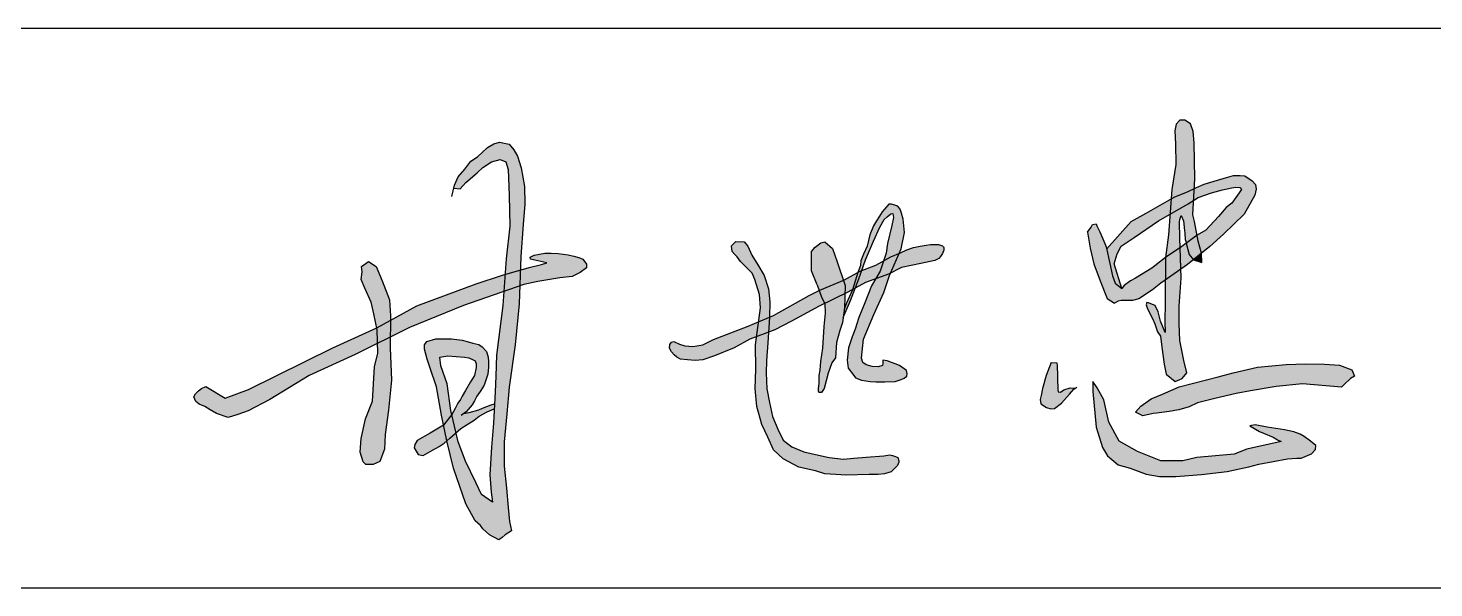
# Model space of a CAD drawing. Header units: millimetres. Extents: x 866309 to 879639, y 39442 to 44891.
# Drawn here: x 875776.8 to 875793.12, y 39494.63 to 39501.13 of the extents above; entities that cross this region are included whole.
import ezdxf

# ---------------------------------------------------------------- set-up
doc = ezdxf.new("R2010")
doc.units = ezdxf.units.MM
doc.header["$LTSCALE"] = 1000
doc.header["$MEASUREMENT"] = 0
doc.layers.add('HATCH', color=8, linetype='Continuous')

msp = doc.modelspace()

# ---------------------------------------------------------------- hatches: boundary and pattern name
at = {"layer": 'HATCH'}
for points in [[(875790.339, 39499.795), (875790.328, 39499.925), (875790.297, 39500.016), (875790.233, 39500.058), (875790.174, 39500.058), (875790.132, 39500.013), (875790.114, 39499.936), (875790.121, 39499.785), (875790.128, 39499.543), (875790.079, 39499.252), (875790.071, 39499.141), (875790.117, 39499.168), (875790.262, 39499.227), (875790.34, 39499.264), (875790.346, 39499.381)], [(875782.547, 39498.846), (875782.568, 39499.081), (875782.565, 39499.287), (875782.525, 39499.506), (875782.482, 39499.642), (875782.442, 39499.712), (875782.386, 39499.781), (875782.274, 39499.803), (875782.21, 39499.784), (875782.135, 39499.739), (875782.02, 39499.632), (875781.943, 39499.581), (875781.871, 39499.488), (875781.796, 39499.399), (875781.753, 39499.303), (875781.745, 39499.268), (875781.818, 39499.261), (875781.882, 39499.335), (875782.014, 39499.446), (875782.081, 39499.507), (875782.183, 39499.574), (875782.28, 39499.601), (875782.348, 39499.574), (875782.375, 39499.487), (875782.388, 39499.187), (875782.395, 39498.826), (875782.351, 39498.448), (875782.339, 39498.267), (875782.517, 39498.318), (875782.523, 39498.477)], [(875790.34, 39499.264), (875790.262, 39499.227), (875790.117, 39499.168), (875790.071, 39499.141), (875790.058, 39498.965), (875790.27, 39499.087), (875790.333, 39499.128)], [(875791.053, 39499.312), (875791.014, 39499.354), (875790.926, 39499.412), (875790.874, 39499.417), (875790.797, 39499.415), (875790.716, 39499.392), (875790.57, 39499.349), (875790.456, 39499.316), (875790.367, 39499.277), (875790.34, 39499.264), (875790.333, 39499.128), (875790.386, 39499.162), (875790.542, 39499.215), (875790.668, 39499.249), (875790.776, 39499.271), (875790.822, 39499.28), (875790.871, 39499.278), (875790.888, 39499.253), (875790.777, 39499.094), (875790.71, 39499.043), (875790.623, 39498.94), (875790.474, 39498.782), (875790.374, 39498.722), (875790.388, 39498.652), (875790.426, 39498.514), (875790.521, 39498.591), (875790.679, 39498.736), (875790.92, 39498.965), (875791.043, 39499.188), (875791.06, 39499.258)], [(875789.643, 39498.695), (875789.927, 39498.889), (875790.058, 39498.965), (875790.071, 39499.141), (875790.028, 39499.116), (875789.782, 39498.977), (875789.607, 39498.88), (875789.323, 39498.561), (875789.362, 39498.392), (875789.39, 39498.251), (875789.424, 39498.165), (875789.501, 39498.105), (875789.412, 39498.389), (875789.446, 39498.505), (875789.491, 39498.594)], [(875790.333, 39499.128), (875790.27, 39499.087), (875790.058, 39498.965), (875790.041, 39498.725), (875790.005, 39498.462), (875790.178, 39498.579), (875790.175, 39498.691), (875790.17, 39498.873), (875790.172, 39498.906), (875790.187, 39498.953), (875790.215, 39498.888), (875790.228, 39498.777), (875790.23, 39498.747), (875790.236, 39498.674), (875790.252, 39498.632), (875790.374, 39498.722), (875790.342, 39498.883), (875790.325, 39498.96)], [(875786.617, 39498.653), (875786.69, 39498.814), (875786.739, 39498.904), (875786.775, 39498.935), (875786.816, 39498.971), (875786.841, 39498.975), (875786.849, 39498.927), (875786.831, 39498.834), (875786.778, 39498.627), (875786.765, 39498.512), (875786.735, 39498.424), (875786.749, 39498.432), (875786.819, 39498.472), (875786.916, 39498.513), (875786.939, 39498.566), (875786.977, 39498.752), (875786.961, 39498.907), (875786.942, 39498.979), (875786.925, 39499.024), (875786.907, 39499.049), (875786.887, 39499.064), (875786.825, 39499.081), (875786.795, 39499.081), (875786.718, 39498.993), (875786.686, 39498.944), (875786.653, 39498.891), (875786.615, 39498.833), (875786.573, 39498.726), (875786.544, 39498.597), (875786.501, 39498.502), (875786.471, 39498.426), (875786.466, 39498.369), (875786.434, 39498.29), (875786.462, 39498.305), (875786.481, 39498.312), (875786.524, 39498.435)], [(875789.317, 39498.589), (875789.301, 39498.628), (875789.246, 39498.763), (875789.21, 39498.833), (875789.202, 39498.856), (875789.159, 39498.848), (875789.143, 39498.817), (875789.101, 39498.759), (875789.133, 39498.572), (875789.176, 39498.39), (875789.248, 39498.191), (875789.329, 39497.989), (875789.415, 39497.932), (875789.458, 39497.957), (875789.494, 39497.963), (875789.519, 39497.964), (875789.57, 39497.964), (875789.624, 39497.966), (875789.696, 39497.985), (875789.857, 39498.09), (875789.951, 39498.167), (875790.004, 39498.204), (875790.005, 39498.462), (875789.847, 39498.34), (875789.728, 39498.265), (875789.658, 39498.222), (875789.602, 39498.191), (875789.527, 39498.138), (875789.501, 39498.105), (875789.424, 39498.165), (875789.39, 39498.251), (875789.362, 39498.392)], [(875785.399, 39498.098), (875785.348, 39498.256), (875785.274, 39498.377), (875785.204, 39498.492), (875785.157, 39498.596), (875785.114, 39498.645), (875785.019, 39498.649), (875784.966, 39498.6), (875784.976, 39498.534), (875785.006, 39498.5), (875785.034, 39498.47), (875785.071, 39498.417), (875785.141, 39498.346), (875785.207, 39498.283), (875785.238, 39498.209), (875785.292, 39498.032), (875785.305, 39497.88), (875785.285, 39497.736), (875785.282, 39497.716), (875785.41, 39497.771), (875785.414, 39497.95)], [(875786.194, 39498.412), (875786.142, 39498.568), (875786.05, 39498.644), (875786.006, 39498.632), (875785.941, 39498.584), (875785.897, 39498.532), (875785.897, 39498.448), (875785.897, 39498.308), (875785.961, 39498.147), (875785.985, 39498.08), (875785.995, 39498.085), (875786.265, 39498.2)], [(875787.327, 39498.427), (875787.374, 39498.452), (875787.396, 39498.474), (875787.418, 39498.509), (875787.433, 39498.547), (875787.432, 39498.575), (875787.429, 39498.586), (875787.419, 39498.6), (875787.372, 39498.615), (875787.279, 39498.615), (875787.229, 39498.608), (875787.159, 39498.595), (875787.082, 39498.578), (875787.005, 39498.552), (875786.929, 39498.518), (875786.916, 39498.513), (875786.813, 39498.281), (875786.941, 39498.349), (875787.168, 39498.393)], [(875790.283, 39498.497), (875790.25, 39498.613), (875790.252, 39498.632), (875790.196, 39498.591), (875790.178, 39498.579), (875790.186, 39498.328), (875790.263, 39498.382), (875790.332, 39498.437)], [(875790.388, 39498.652), (875790.374, 39498.722), (875790.374, 39498.722), (875790.252, 39498.632), (875790.25, 39498.613), (875790.283, 39498.497), (875790.332, 39498.437), (875790.426, 39498.514)], [(875783.209, 39498.29), (875783.284, 39498.342), (875783.286, 39498.385), (875783.242, 39498.443), (875783.197, 39498.465), (875783.139, 39498.48), (875783.071, 39498.496), (875782.956, 39498.509), (875782.875, 39498.513), (875782.799, 39498.513), (875782.739, 39498.502), (875782.677, 39498.49), (875782.63, 39498.469), (875782.634, 39498.445), (875782.686, 39498.432), (875782.754, 39498.416), (875782.824, 39498.401), (875782.762, 39498.383), (875782.62, 39498.348), (875782.517, 39498.318), (875782.509, 39498.134), (875782.556, 39498.15), (875782.719, 39498.183), (875782.976, 39498.226), (875783.119, 39498.243)], [(875786.916, 39498.513), (875786.819, 39498.472), (875786.749, 39498.432), (875786.735, 39498.424), (875786.693, 39498.303), (875786.643, 39498.217), (875786.79, 39498.269), (875786.813, 39498.281)], [(875790.178, 39498.579), (875790.005, 39498.462), (875790.004, 39498.204), (875790.186, 39498.328)], [(875790.426, 39498.514), (875790.332, 39498.437), (875790.43, 39498.406)], [(875780.996, 39497.971), (875780.913, 39498.193), (875780.843, 39498.359), (875780.755, 39498.416), (875780.672, 39498.36), (875780.678, 39498.296), (875780.667, 39498.208), (875780.71, 39498.109), (875780.784, 39497.945), (875780.814, 39497.811), (875780.849, 39497.647), (875781.009, 39497.736), (875781.01, 39497.786)], [(875782.517, 39498.318), (875782.339, 39498.267), (875782.325, 39498.07), (875782.509, 39498.134)], [(875786.434, 39498.29), (875786.278, 39498.205), (875786.265, 39498.2), (875786.286, 39498.138), (875786.283, 39498.041), (875786.32, 39498.06), (875786.371, 39498.088)], [(875786.481, 39498.312), (875786.462, 39498.305), (875786.434, 39498.29), (875786.371, 39498.088), (875786.403, 39498.107), (875786.446, 39498.215)], [(875786.693, 39498.303), (875786.735, 39498.424), (875786.645, 39498.375), (875786.481, 39498.312), (875786.446, 39498.215), (875786.403, 39498.107), (875786.522, 39498.175), (875786.643, 39498.217)], [(875790.189, 39498.222), (875790.186, 39498.328), (875790.004, 39498.204), (875790.002, 39497.936), (875790.001, 39497.722), (875790.002, 39497.592), (875789.949, 39497.726), (875789.921, 39497.832), (875789.886, 39497.908), (875789.838, 39497.927), (875789.811, 39497.939), (875789.79, 39497.941), (875789.782, 39497.912), (875789.798, 39497.866), (875789.857, 39497.754), (875789.883, 39497.695), (875789.914, 39497.6), (875789.948, 39497.549), (875789.964, 39497.423), (875789.992, 39497.224), (875790.015, 39497.107), (875790.12, 39497.022), (875790.2, 39497.059), (875790.255, 39497.123), (875790.221, 39497.269), (875790.175, 39497.498), (875790.164, 39497.697), (875790.164, 39497.899)], [(875781.858, 39497.908), (875782.325, 39498.07), (875782.339, 39498.267), (875782.31, 39498.259), (875782.003, 39498.158), (875781.313, 39497.904), (875781.009, 39497.736), (875781.005, 39497.541), (875781.228, 39497.652)], [(875781.796, 39496.324), (875781.771, 39496.429), (875781.696, 39496.364), (875781.663, 39496.336), (875781.664, 39496.334), (875781.739, 39496.016), (875781.883, 39495.604), (875781.992, 39495.405), (875782.054, 39495.351), (875782.08, 39495.311), (875782.157, 39495.242), (875782.267, 39495.186), (875782.305, 39495.212), (875782.34, 39495.244), (875782.413, 39495.289), (875782.391, 39495.399), (875782.374, 39495.559), (875782.355, 39495.787), (875782.327, 39496.04), (875782.33, 39496.325), (875782.359, 39496.647), (875782.386, 39496.956), (875782.456, 39497.45), (875782.501, 39497.926), (875782.509, 39498.134), (875782.325, 39498.07), (875782.314, 39497.908), (875782.24, 39497.331), (875782.233, 39497.087), (875782.223, 39496.905), (875782.203, 39496.54), (875782.183, 39496.261), (875782.16, 39495.94), (875782.179, 39495.739), (875782.193, 39495.621), (875782.066, 39495.711), (875782.001, 39495.852), (875781.881, 39496.1)], [(875786.286, 39498.138), (875786.265, 39498.2), (875785.995, 39498.085), (875785.985, 39498.08), (875786.007, 39498.014), (875786.05, 39497.927), (875786.283, 39498.041)], [(875786.737, 39498.058), (875786.801, 39498.254), (875786.813, 39498.281), (875786.79, 39498.269), (875786.643, 39498.217), (875786.595, 39498.135), (875786.517, 39497.936), (875786.446, 39497.767), (875786.402, 39497.63), (875786.367, 39497.543), (875786.328, 39497.415), (875786.312, 39497.273), (875786.321, 39497.178), (875786.388, 39497.092), (875786.408, 39497.067), (875786.477, 39497.04), (875786.576, 39497.023), (875786.642, 39497.021), (875786.75, 39497.021), (875786.868, 39497.025), (875786.939, 39497.048), (875786.974, 39497.064), (875787.004, 39497.084), (875787.009, 39497.115), (875787.001, 39497.153), (875786.919, 39497.209), (875786.87, 39497.228), (875786.776, 39497.263), (875786.725, 39497.271), (875786.725, 39497.232), (875786.722, 39497.208), (875786.67, 39497.194), (875786.601, 39497.197), (875786.532, 39497.216), (875786.494, 39497.245), (875786.478, 39497.296), (875786.502, 39497.516), (875786.62, 39497.802)], [(875785.987, 39497.897), (875786.05, 39497.927), (875786.007, 39498.014), (875785.985, 39498.08), (875785.868, 39498.023), (875785.456, 39497.79), (875785.41, 39497.771), (875785.398, 39497.598), (875785.469, 39497.625), (875785.665, 39497.723)], [(875786.278, 39497.875), (875786.283, 39498.041), (875786.05, 39497.927), (875786.056, 39497.819), (875786.041, 39497.661), (875786.026, 39497.409), (875786.001, 39497.257), (875785.993, 39497.154), (875785.982, 39497.095), (875785.98, 39497.045), (875785.98, 39497.001), (875785.974, 39496.944), (875785.974, 39496.915), (875785.979, 39496.903), (875785.987, 39496.896), (875786.013, 39496.897), (875786.042, 39496.941), (875786.092, 39497.122), (875786.134, 39497.242), (875786.174, 39497.298), (875786.186, 39497.478), (875786.226, 39497.614), (875786.258, 39497.707)], [(875786.403, 39498.107), (875786.371, 39498.088), (875786.298, 39497.924), (875786.277, 39497.86), (875786.265, 39497.766), (875786.348, 39497.966)], [(875780.065, 39497.093), (875780.597, 39497.338), (875780.858, 39497.468), (875780.854, 39497.624), (875780.849, 39497.647), (875780.338, 39497.415), (875779.358, 39496.931), (875779.089, 39496.829), (875778.865, 39496.967), (875778.813, 39496.944), (875778.778, 39496.917), (875778.743, 39496.882), (875778.724, 39496.845), (875778.749, 39496.792), (875778.788, 39496.761), (875778.854, 39496.734), (875778.914, 39496.695), (875778.99, 39496.651), (875779.124, 39496.604), (875779.235, 39496.641), (875779.355, 39496.684), (875779.609, 39496.816)], [(875781.009, 39497.736), (875780.849, 39497.647), (875780.854, 39497.624), (875780.858, 39497.468), (875781.005, 39497.541)], [(875785.179, 39497.516), (875785.259, 39497.546), (875785.282, 39497.716), (875785.161, 39497.665), (875784.759, 39497.51), (875784.635, 39497.451), (875784.517, 39497.43), (875784.425, 39497.439), (875784.364, 39497.456), (875784.298, 39497.489), (875784.271, 39497.48), (875784.25, 39497.454), (875784.247, 39497.411), (875784.271, 39497.369), (875784.302, 39497.333), (875784.332, 39497.305), (875784.377, 39497.283), (875784.455, 39497.274), (875784.546, 39497.267), (875784.634, 39497.274), (875784.77, 39497.321), (875784.997, 39497.416)], [(875785.41, 39497.771), (875785.282, 39497.716), (875785.259, 39497.546), (875785.398, 39497.598)], [(875781.019, 39497.041), (875781.003, 39497.416), (875781.005, 39497.541), (875780.858, 39497.468), (875780.861, 39497.353), (875780.823, 39497.195), (875780.798, 39496.797), (875780.719, 39496.592), (875780.667, 39496.36), (875780.658, 39496.202), (875780.692, 39496.089), (875780.723, 39496.058), (875780.809, 39496.058), (875780.884, 39496.094), (875780.94, 39496.238), (875780.945, 39496.407), (875780.985, 39496.691)], [(875782.071, 39497.428), (875782.034, 39497.452), (875781.963, 39497.469), (875781.899, 39497.489), (875781.842, 39497.502), (875781.778, 39497.512), (875781.717, 39497.519), (875781.619, 39497.519), (875781.535, 39497.519), (875781.431, 39497.489), (875781.404, 39497.448), (875781.404, 39497.398), (875781.434, 39497.283), (875781.464, 39497.189), (875781.542, 39496.963), (875781.599, 39496.633), (875781.624, 39496.517), (875781.722, 39496.642), (875781.711, 39496.685), (875781.666, 39496.996), (875781.592, 39497.207), (875781.583, 39497.307), (875781.674, 39497.322), (875781.866, 39497.305), (875781.92, 39497.298), (875781.961, 39497.278), (875781.992, 39497.263), (875782.003, 39497.229), (875782.003, 39497.185), (875781.985, 39497.092), (875781.937, 39497.018), (875781.881, 39496.918), (875781.842, 39496.853), (875781.82, 39496.816), (875781.792, 39496.772), (875781.759, 39496.712), (875781.722, 39496.642), (875781.771, 39496.429), (875781.826, 39496.477), (875781.898, 39496.524), (875781.979, 39496.574), (875782.039, 39496.62), (875782.131, 39496.67), (875782.212, 39496.707), (875782.215, 39496.763), (875782.178, 39496.752), (875782.076, 39496.713), (875782.033, 39496.696), (875781.922, 39496.665), (875781.857, 39496.651), (875781.886, 39496.673), (875781.957, 39496.754), (875781.984, 39496.798), (875782.011, 39496.852), (875782.048, 39496.906), (875782.095, 39496.983), (875782.139, 39497.108), (875782.146, 39497.192), (875782.146, 39497.256), (875782.142, 39497.307), (875782.125, 39497.371)], [(875785.372, 39497.124), (875785.374, 39497.265), (875785.389, 39497.471), (875785.398, 39497.598), (875785.259, 39497.546), (875785.246, 39497.451), (875785.252, 39497.167), (875785.242, 39496.943), (875785.263, 39496.733), (875785.32, 39496.526), (875785.389, 39496.377), (875785.455, 39496.23), (875785.567, 39496.124), (875785.749, 39496.027), (875785.942, 39495.986), (875786.053, 39495.951), (875786.298, 39495.936), (875786.565, 39495.943), (875786.669, 39495.944), (875786.744, 39495.95), (875786.822, 39495.973), (875786.894, 39496.05), (875786.912, 39496.086), (875786.912, 39496.102), (875786.9, 39496.14), (875786.872, 39496.154), (875786.836, 39496.166), (875786.808, 39496.172), (875786.737, 39496.159), (875786.533, 39496.145), (875786.39, 39496.133), (875786.267, 39496.122), (875786.102, 39496.141), (875785.979, 39496.167), (875785.807, 39496.208), (875785.669, 39496.264), (875785.568, 39496.342), (875785.507, 39496.469), (875785.445, 39496.616), (875785.408, 39496.779), (875785.378, 39496.939)], [(875788.891, 39496.875), (875788.941, 39496.935), (875788.959, 39496.946), (875788.901, 39496.95), (875788.828, 39496.925), (875788.788, 39496.9), (875788.76, 39496.905), (875788.758, 39496.932), (875788.758, 39496.97), (875788.753, 39497.028), (875788.753, 39497.07), (875788.753, 39497.131), (875788.75, 39497.166), (875788.75, 39497.211), (875788.745, 39497.241), (875788.68, 39497.246), (875788.66, 39497.193), (875788.622, 39497.093), (875788.577, 39496.942), (875788.562, 39496.862), (875788.552, 39496.814), (875788.559, 39496.764), (875788.627, 39496.722), (875788.677, 39496.707), (875788.717, 39496.709), (875788.798, 39496.772)], [(875790.58, 39496.827), (875790.829, 39496.883), (875790.992, 39496.914), (875791.291, 39496.965), (875791.596, 39496.995), (875792.049, 39496.957), (875792.082, 39496.99), (875792.156, 39497.059), (875792.202, 39497.087), (875792.169, 39497.158), (875792.029, 39497.212), (875791.853, 39497.224), (875791.632, 39497.229), (875791.408, 39497.222), (875791.074, 39497.191), (875790.791, 39497.123), (875790.618, 39497.079), (875790.167, 39496.962), (875789.971, 39496.878), (875789.839, 39496.822), (875789.722, 39496.738), (875789.659, 39496.667), (875789.743, 39496.626), (875789.865, 39496.654), (875789.905, 39496.657), (875790.05, 39496.677), (875790.162, 39496.695), (875790.282, 39496.731), (875790.379, 39496.776)], [(875789.289, 39496.811), (875789.213, 39496.951), (875789.162, 39497.025), (875789.164, 39496.907), (875789.2, 39496.495), (875789.275, 39496.259), (875789.335, 39496.161), (875789.456, 39496.056), (875789.597, 39496.016), (875789.782, 39495.947), (875789.937, 39495.921), (875790.127, 39495.919), (875790.423, 39495.943), (875790.724, 39495.977), (875790.813, 39495.997), (875790.976, 39496.031), (875791.089, 39496.062), (875791.425, 39496.124), (875791.531, 39496.132), (875791.582, 39496.132), (875791.703, 39496.185), (875791.749, 39496.233), (875791.751, 39496.282), (875791.689, 39496.332), (875791.618, 39496.386), (875791.572, 39496.414), (875791.495, 39496.441), (875791.388, 39496.463), (875791.189, 39496.495), (875791.046, 39496.521), (875790.986, 39496.507), (875791.1, 39496.443), (875791.144, 39496.425), (875791.257, 39496.378), (875791.306, 39496.348), (875791.35, 39496.326), (875790.95, 39496.239), (875790.804, 39496.18), (875790.37, 39496.14), (875790.208, 39496.101), (875789.951, 39496.101), (875789.683, 39496.211), (875789.47, 39496.33), (875789.348, 39496.552)], [(875781.663, 39496.336), (875781.624, 39496.517), (875781.468, 39496.422), (875781.32, 39496.338), (875781.292, 39496.292), (875781.283, 39496.255), (875781.329, 39496.177), (875781.389, 39496.166), (875781.498, 39496.225), (875781.572, 39496.27), (875781.633, 39496.309)], [(875781.722, 39496.642), (875781.624, 39496.517), (875781.663, 39496.336), (875781.696, 39496.364), (875781.771, 39496.429)]]:
    msp.add_hatch(color=256, dxfattribs=at).paths.add_polyline_path(points)

# ---------------------------------------------------------------- linework, layer by layer
for p, q in [((875760.829, 39501.127), (875870.829, 39501.127)), ((875760.829, 39494.627), (875815.829, 39494.627))]:
    msp.add_line(p, q)
for points in [[(875790.25, 39498.613), (875790.283, 39498.497), (875790.332, 39498.437), (875790.43, 39498.406), (875790.426, 39498.514), (875790.388, 39498.652), (875790.342, 39498.883), (875790.325, 39498.96), (875790.346, 39499.381), (875790.339, 39499.795), (875790.328, 39499.925), (875790.297, 39500.016), (875790.233, 39500.058), (875790.174, 39500.058), (875790.132, 39500.013), (875790.114, 39499.936), (875790.121, 39499.785), (875790.128, 39499.543), (875790.079, 39499.252), (875790.041, 39498.725), (875790.005, 39498.462), (875790.002, 39497.936), (875790.001, 39497.722), (875790.002, 39497.592), (875789.949, 39497.726), (875789.921, 39497.832), (875789.886, 39497.908)], [(875781.721, 39499.17), (875781.753, 39499.303), (875781.796, 39499.399), (875781.871, 39499.488), (875781.943, 39499.581), (875782.02, 39499.632), (875782.135, 39499.739), (875782.21, 39499.784), (875782.274, 39499.803), (875782.386, 39499.781), (875782.442, 39499.712), (875782.482, 39499.642), (875782.525, 39499.506), (875782.565, 39499.287), (875782.568, 39499.081), (875782.547, 39498.846), (875782.523, 39498.477), (875782.501, 39497.926), (875782.456, 39497.45), (875782.386, 39496.956), (875782.359, 39496.647), (875782.33, 39496.325), (875782.327, 39496.04), (875782.355, 39495.787), (875782.374, 39495.559), (875782.391, 39495.399), (875782.413, 39495.289), (875782.34, 39495.244), (875782.305, 39495.212), (875782.267, 39495.186), (875782.157, 39495.242), (875782.08, 39495.311), (875782.054, 39495.351), (875781.992, 39495.405), (875781.883, 39495.604), (875781.739, 39496.016), (875781.664, 39496.334), (875781.599, 39496.633), (875781.542, 39496.963), (875781.464, 39497.189), (875781.434, 39497.283), (875781.404, 39497.398), (875781.404, 39497.448), (875781.431, 39497.489), (875781.431, 39497.489), (875781.535, 39497.519), (875781.619, 39497.519), (875781.619, 39497.519), (875781.717, 39497.519), (875781.778, 39497.512), (875781.842, 39497.502), (875781.899, 39497.489), (875781.963, 39497.469), (875782.034, 39497.452), (875782.071, 39497.428), (875782.125, 39497.371), (875782.142, 39497.307), (875782.146, 39497.256), (875782.146, 39497.192), (875782.139, 39497.108), (875782.095, 39496.983), (875782.048, 39496.906), (875782.011, 39496.852), (875781.984, 39496.798), (875781.957, 39496.754), (875781.957, 39496.754), (875781.886, 39496.673), (875781.829, 39496.63)], [(875781.745, 39499.268), (875781.818, 39499.261), (875781.818, 39499.261), (875781.882, 39499.335), (875782.014, 39499.446), (875782.081, 39499.507), (875782.183, 39499.574), (875782.28, 39499.601), (875782.28, 39499.601), (875782.348, 39499.574), (875782.375, 39499.487), (875782.388, 39499.187), (875782.395, 39498.826), (875782.351, 39498.448), (875782.314, 39497.908), (875782.24, 39497.331), (875782.233, 39497.087), (875782.223, 39496.905), (875782.203, 39496.54), (875782.183, 39496.261), (875782.16, 39495.94), (875782.179, 39495.739), (875782.193, 39495.621), (875782.193, 39495.621), (875782.066, 39495.711), (875782.001, 39495.852), (875781.881, 39496.1), (875781.796, 39496.324), (875781.711, 39496.685), (875781.666, 39496.996), (875781.592, 39497.207), (875781.583, 39497.307), (875781.583, 39497.307), (875781.674, 39497.322), (875781.866, 39497.305), (875781.866, 39497.305), (875781.92, 39497.298), (875781.961, 39497.278), (875781.992, 39497.263), (875782.003, 39497.229), (875782.003, 39497.185), (875781.985, 39497.092), (875781.937, 39497.018), (875781.881, 39496.918), (875781.842, 39496.853), (875781.82, 39496.816), (875781.792, 39496.772), (875781.759, 39496.712), (875781.722, 39496.642), (875781.624, 39496.517), (875781.468, 39496.422), (875781.32, 39496.338), (875781.292, 39496.292), (875781.283, 39496.255), (875781.329, 39496.177), (875781.389, 39496.166), (875781.498, 39496.225), (875781.572, 39496.27), (875781.633, 39496.309), (875781.696, 39496.364), (875781.826, 39496.477), (875781.898, 39496.524), (875781.979, 39496.574), (875782.039, 39496.62), (875782.131, 39496.67), (875782.212, 39496.707)], [(875789.101, 39498.759), (875789.143, 39498.817), (875789.159, 39498.848), (875789.159, 39498.848), (875789.202, 39498.856), (875789.21, 39498.833), (875789.246, 39498.763), (875789.301, 39498.628), (875789.317, 39498.589), (875789.362, 39498.392), (875789.39, 39498.251), (875789.424, 39498.165), (875789.501, 39498.105), (875789.412, 39498.389), (875789.446, 39498.505), (875789.491, 39498.594), (875789.643, 39498.695), (875789.927, 39498.889), (875790.27, 39499.087), (875790.386, 39499.162), (875790.542, 39499.215), (875790.668, 39499.249), (875790.776, 39499.271), (875790.822, 39499.28), (875790.871, 39499.278), (875790.888, 39499.253), (875790.777, 39499.094), (875790.71, 39499.043), (875790.623, 39498.94), (875790.474, 39498.782), (875790.374, 39498.722), (875790.196, 39498.591), (875790.005, 39498.462), (875789.847, 39498.34), (875789.728, 39498.265), (875789.658, 39498.222), (875789.602, 39498.191), (875789.527, 39498.138), (875789.501, 39498.105)], [(875789.323, 39498.561), (875789.607, 39498.88), (875789.782, 39498.977), (875790.028, 39499.116), (875790.117, 39499.168), (875790.262, 39499.227), (875790.367, 39499.277), (875790.456, 39499.316), (875790.57, 39499.349), (875790.716, 39499.392), (875790.797, 39499.415), (875790.874, 39499.417), (875790.926, 39499.412), (875791.014, 39499.354), (875791.053, 39499.312), (875791.06, 39499.258), (875791.043, 39499.188), (875790.92, 39498.965), (875790.679, 39498.736), (875790.521, 39498.591), (875790.263, 39498.382), (875789.951, 39498.167), (875789.857, 39498.09), (875789.696, 39497.985), (875789.624, 39497.966), (875789.57, 39497.964), (875789.519, 39497.964), (875789.494, 39497.963), (875789.458, 39497.957), (875789.415, 39497.932)], [(875786.265, 39497.766), (875786.348, 39497.966), (875786.446, 39498.215), (875786.524, 39498.435), (875786.617, 39498.653), (875786.69, 39498.814), (875786.739, 39498.904), (875786.775, 39498.935), (875786.816, 39498.971), (875786.841, 39498.975), (875786.849, 39498.927), (875786.831, 39498.834), (875786.778, 39498.627), (875786.765, 39498.512), (875786.693, 39498.303), (875786.595, 39498.135), (875786.517, 39497.936), (875786.446, 39497.767), (875786.402, 39497.63), (875786.367, 39497.543), (875786.328, 39497.415), (875786.312, 39497.273), (875786.321, 39497.178), (875786.388, 39497.092), (875786.408, 39497.067), (875786.477, 39497.04), (875786.576, 39497.023), (875786.642, 39497.021), (875786.75, 39497.021), (875786.868, 39497.025), (875786.939, 39497.048), (875786.974, 39497.064), (875787.004, 39497.084), (875787.009, 39497.115), (875787.001, 39497.153), (875786.919, 39497.209), (875786.87, 39497.228), (875786.776, 39497.263), (875786.725, 39497.271), (875786.725, 39497.232), (875786.722, 39497.208), (875786.67, 39497.194), (875786.601, 39497.197), (875786.532, 39497.216), (875786.494, 39497.245), (875786.478, 39497.296), (875786.502, 39497.516), (875786.62, 39497.802), (875786.737, 39498.058), (875786.801, 39498.254), (875786.939, 39498.566), (875786.977, 39498.752), (875786.961, 39498.907), (875786.942, 39498.979), (875786.925, 39499.024), (875786.907, 39499.049), (875786.887, 39499.064), (875786.825, 39499.081), (875786.795, 39499.081), (875786.718, 39498.993), (875786.686, 39498.944), (875786.653, 39498.891), (875786.615, 39498.833), (875786.573, 39498.726), (875786.544, 39498.597), (875786.501, 39498.502), (875786.471, 39498.426), (875786.466, 39498.369)], [(875789.886, 39497.908), (875789.838, 39497.927), (875789.811, 39497.939), (875789.79, 39497.941), (875789.782, 39497.912), (875789.798, 39497.866), (875789.857, 39497.754), (875789.883, 39497.695), (875789.914, 39497.6), (875789.948, 39497.549), (875789.964, 39497.423), (875789.992, 39497.224), (875790.015, 39497.107), (875790.12, 39497.022), (875790.2, 39497.059), (875790.255, 39497.123), (875790.255, 39497.123), (875790.221, 39497.269), (875790.175, 39497.498), (875790.164, 39497.697), (875790.164, 39497.899), (875790.189, 39498.222), (875790.175, 39498.691), (875790.17, 39498.873), (875790.172, 39498.906), (875790.187, 39498.953), (875790.187, 39498.953), (875790.215, 39498.888), (875790.228, 39498.777), (875790.23, 39498.747), (875790.236, 39498.674), (875790.252, 39498.632), (875790.25, 39498.613)], [(875784.298, 39497.489), (875784.364, 39497.456), (875784.425, 39497.439), (875784.517, 39497.43), (875784.635, 39497.451), (875784.759, 39497.51), (875785.161, 39497.665), (875785.456, 39497.79), (875785.868, 39498.023), (875785.995, 39498.085), (875786.278, 39498.205), (875786.462, 39498.305), (875786.645, 39498.375), (875786.749, 39498.432), (875786.819, 39498.472), (875786.929, 39498.518), (875787.005, 39498.552), (875787.082, 39498.578), (875787.159, 39498.595), (875787.229, 39498.608), (875787.279, 39498.615), (875787.372, 39498.615), (875787.372, 39498.615), (875787.419, 39498.6)], [(875784.976, 39498.534), (875784.966, 39498.6), (875785.019, 39498.649), (875785.114, 39498.645), (875785.157, 39498.596), (875785.204, 39498.492), (875785.274, 39498.377), (875785.348, 39498.256), (875785.399, 39498.098), (875785.414, 39497.95), (875785.41, 39497.771), (875785.389, 39497.471), (875785.374, 39497.265), (875785.372, 39497.124), (875785.378, 39496.939), (875785.408, 39496.779), (875785.445, 39496.616), (875785.507, 39496.469), (875785.568, 39496.342), (875785.669, 39496.264), (875785.807, 39496.208), (875785.979, 39496.167), (875786.102, 39496.141), (875786.267, 39496.122), (875786.39, 39496.133), (875786.533, 39496.145), (875786.737, 39496.159), (875786.808, 39496.172), (875786.836, 39496.166), (875786.872, 39496.154), (875786.9, 39496.14), (875786.912, 39496.102), (875786.912, 39496.086), (875786.894, 39496.05), (875786.822, 39495.973), (875786.744, 39495.95), (875786.669, 39495.944), (875786.565, 39495.943), (875786.298, 39495.936), (875786.053, 39495.951), (875785.942, 39495.986), (875785.749, 39496.027), (875785.567, 39496.124), (875785.455, 39496.23), (875785.389, 39496.377), (875785.32, 39496.526), (875785.263, 39496.733), (875785.242, 39496.943), (875785.252, 39497.167), (875785.246, 39497.451), (875785.285, 39497.736), (875785.305, 39497.88), (875785.292, 39498.032), (875785.238, 39498.209), (875785.207, 39498.283), (875785.141, 39498.346), (875785.071, 39498.417), (875785.034, 39498.47), (875785.006, 39498.5), (875784.976, 39498.534)], [(875785.961, 39498.147), (875785.897, 39498.308), (875785.897, 39498.448), (875785.897, 39498.532), (875785.941, 39498.584), (875786.006, 39498.632), (875786.05, 39498.644), (875786.142, 39498.568), (875786.194, 39498.412), (875786.286, 39498.138), (875786.278, 39497.875), (875786.258, 39497.707), (875786.226, 39497.614), (875786.186, 39497.478), (875786.174, 39497.298), (875786.134, 39497.242), (875786.092, 39497.122), (875786.042, 39496.941), (875786.013, 39496.897), (875785.987, 39496.896)], [(875789.101, 39498.759), (875789.133, 39498.572), (875789.176, 39498.39), (875789.248, 39498.191), (875789.329, 39497.989), (875789.415, 39497.932)], [(875778.865, 39496.967), (875779.089, 39496.829), (875779.358, 39496.931), (875780.338, 39497.415), (875780.849, 39497.647), (875781.313, 39497.904), (875782.003, 39498.158), (875782.31, 39498.259), (875782.62, 39498.348), (875782.762, 39498.383), (875782.824, 39498.401), (875782.754, 39498.416), (875782.686, 39498.432), (875782.634, 39498.445), (875782.634, 39498.445), (875782.63, 39498.469), (875782.677, 39498.49), (875782.739, 39498.502), (875782.799, 39498.513), (875782.875, 39498.513), (875782.956, 39498.509), (875783.071, 39498.496), (875783.139, 39498.48), (875783.197, 39498.465), (875783.242, 39498.443), (875783.286, 39498.385), (875783.284, 39498.342), (875783.209, 39498.29), (875783.119, 39498.243), (875782.976, 39498.226), (875782.719, 39498.183), (875782.556, 39498.15), (875781.858, 39497.908), (875781.228, 39497.652), (875780.597, 39497.338), (875780.065, 39497.093), (875779.609, 39496.816), (875779.355, 39496.684), (875779.235, 39496.641), (875779.124, 39496.604), (875778.99, 39496.651), (875778.914, 39496.695), (875778.854, 39496.734), (875778.788, 39496.761), (875778.749, 39496.792), (875778.724, 39496.845), (875778.743, 39496.882), (875778.778, 39496.917), (875778.813, 39496.944), (875778.865, 39496.967)], [(875787.419, 39498.6), (875787.429, 39498.586), (875787.432, 39498.575), (875787.433, 39498.547), (875787.418, 39498.509), (875787.396, 39498.474), (875787.374, 39498.452), (875787.327, 39498.427), (875787.168, 39498.393), (875786.941, 39498.349), (875786.79, 39498.269), (875786.522, 39498.175), (875786.32, 39498.06), (875785.987, 39497.897), (875785.665, 39497.723), (875785.469, 39497.625), (875785.179, 39497.516), (875784.997, 39497.416), (875784.77, 39497.321), (875784.634, 39497.274), (875784.546, 39497.267), (875784.455, 39497.274), (875784.377, 39497.283), (875784.332, 39497.305), (875784.302, 39497.333), (875784.271, 39497.369), (875784.247, 39497.411), (875784.25, 39497.454), (875784.271, 39497.48), (875784.298, 39497.489)], [(875780.672, 39498.36), (875780.755, 39498.416), (875780.843, 39498.359), (875780.913, 39498.193), (875780.996, 39497.971), (875781.01, 39497.786), (875781.003, 39497.416), (875781.019, 39497.041), (875780.985, 39496.691), (875780.945, 39496.407), (875780.94, 39496.238), (875780.884, 39496.094), (875780.809, 39496.058), (875780.723, 39496.058), (875780.692, 39496.089), (875780.658, 39496.202), (875780.667, 39496.36), (875780.719, 39496.592), (875780.798, 39496.797), (875780.823, 39497.195), (875780.861, 39497.353), (875780.854, 39497.624), (875780.814, 39497.811), (875780.784, 39497.945), (875780.71, 39498.109), (875780.667, 39498.208), (875780.678, 39498.296), (875780.672, 39498.36)], [(875786.466, 39498.369), (875786.434, 39498.29), (875786.371, 39498.088), (875786.298, 39497.924), (875786.277, 39497.86)], [(875785.961, 39498.147), (875786.007, 39498.014), (875786.05, 39497.927), (875786.056, 39497.819), (875786.041, 39497.661), (875786.026, 39497.409), (875786.001, 39497.257), (875785.993, 39497.154), (875785.982, 39497.095), (875785.98, 39497.045), (875785.98, 39497.001), (875785.974, 39496.944), (875785.974, 39496.915)], [(875788.68, 39497.246), (875788.66, 39497.193), (875788.622, 39497.093), (875788.577, 39496.942), (875788.562, 39496.862), (875788.552, 39496.814), (875788.559, 39496.764), (875788.559, 39496.764), (875788.627, 39496.722), (875788.677, 39496.707), (875788.717, 39496.709), (875788.798, 39496.772), (875788.891, 39496.875), (875788.941, 39496.935), (875788.976, 39496.957)], [(875788.68, 39497.246), (875788.745, 39497.241), (875788.75, 39497.211), (875788.75, 39497.166), (875788.753, 39497.131), (875788.753, 39497.07), (875788.753, 39497.028), (875788.758, 39496.97), (875788.758, 39496.932), (875788.76, 39496.905), (875788.76, 39496.905), (875788.788, 39496.9), (875788.828, 39496.925), (875788.901, 39496.95), (875788.901, 39496.95), (875788.959, 39496.946)], [(875789.722, 39496.738), (875789.839, 39496.822), (875789.971, 39496.878), (875790.167, 39496.962), (875790.618, 39497.079), (875790.791, 39497.123), (875791.074, 39497.191), (875791.408, 39497.222), (875791.632, 39497.229), (875791.853, 39497.224), (875792.029, 39497.212), (875792.169, 39497.158), (875792.169, 39497.158), (875792.202, 39497.087), (875792.156, 39497.059), (875792.082, 39496.99), (875792.049, 39496.957), (875792.049, 39496.957), (875791.596, 39496.995), (875791.291, 39496.965), (875790.992, 39496.914), (875790.829, 39496.883), (875790.58, 39496.827), (875790.379, 39496.776), (875790.282, 39496.731), (875790.162, 39496.695), (875790.05, 39496.677), (875789.905, 39496.657), (875789.865, 39496.654), (875789.743, 39496.626), (875789.659, 39496.667), (875789.722, 39496.738), (875789.722, 39496.738)], [(875789.162, 39497.025), (875789.164, 39496.907), (875789.2, 39496.495), (875789.275, 39496.259), (875789.335, 39496.161), (875789.456, 39496.056), (875789.597, 39496.016), (875789.782, 39495.947), (875789.937, 39495.921), (875790.127, 39495.919), (875790.423, 39495.943), (875790.724, 39495.977), (875790.813, 39495.997), (875790.976, 39496.031), (875791.089, 39496.062), (875791.425, 39496.124), (875791.531, 39496.132), (875791.582, 39496.132), (875791.703, 39496.185), (875791.749, 39496.233), (875791.751, 39496.282), (875791.689, 39496.332), (875791.618, 39496.386), (875791.572, 39496.414), (875791.495, 39496.441), (875791.388, 39496.463), (875791.189, 39496.495), (875791.046, 39496.521), (875790.986, 39496.507), (875790.986, 39496.507), (875790.986, 39496.507), (875791.1, 39496.443), (875791.144, 39496.425), (875791.257, 39496.378), (875791.306, 39496.348), (875791.35, 39496.326), (875790.95, 39496.239), (875790.804, 39496.18), (875790.37, 39496.14), (875790.208, 39496.101), (875789.951, 39496.101), (875789.683, 39496.211), (875789.47, 39496.33), (875789.348, 39496.552), (875789.289, 39496.811), (875789.213, 39496.951), (875789.162, 39497.025)], [(875785.974, 39496.915), (875785.979, 39496.903), (875785.987, 39496.896)], [(875781.857, 39496.651), (875781.857, 39496.651), (875781.922, 39496.665), (875782.033, 39496.696), (875782.076, 39496.713), (875782.178, 39496.752), (875782.215, 39496.763)]]:
    msp.add_lwpolyline(points)

doc.saveas('drawing.dxf')
